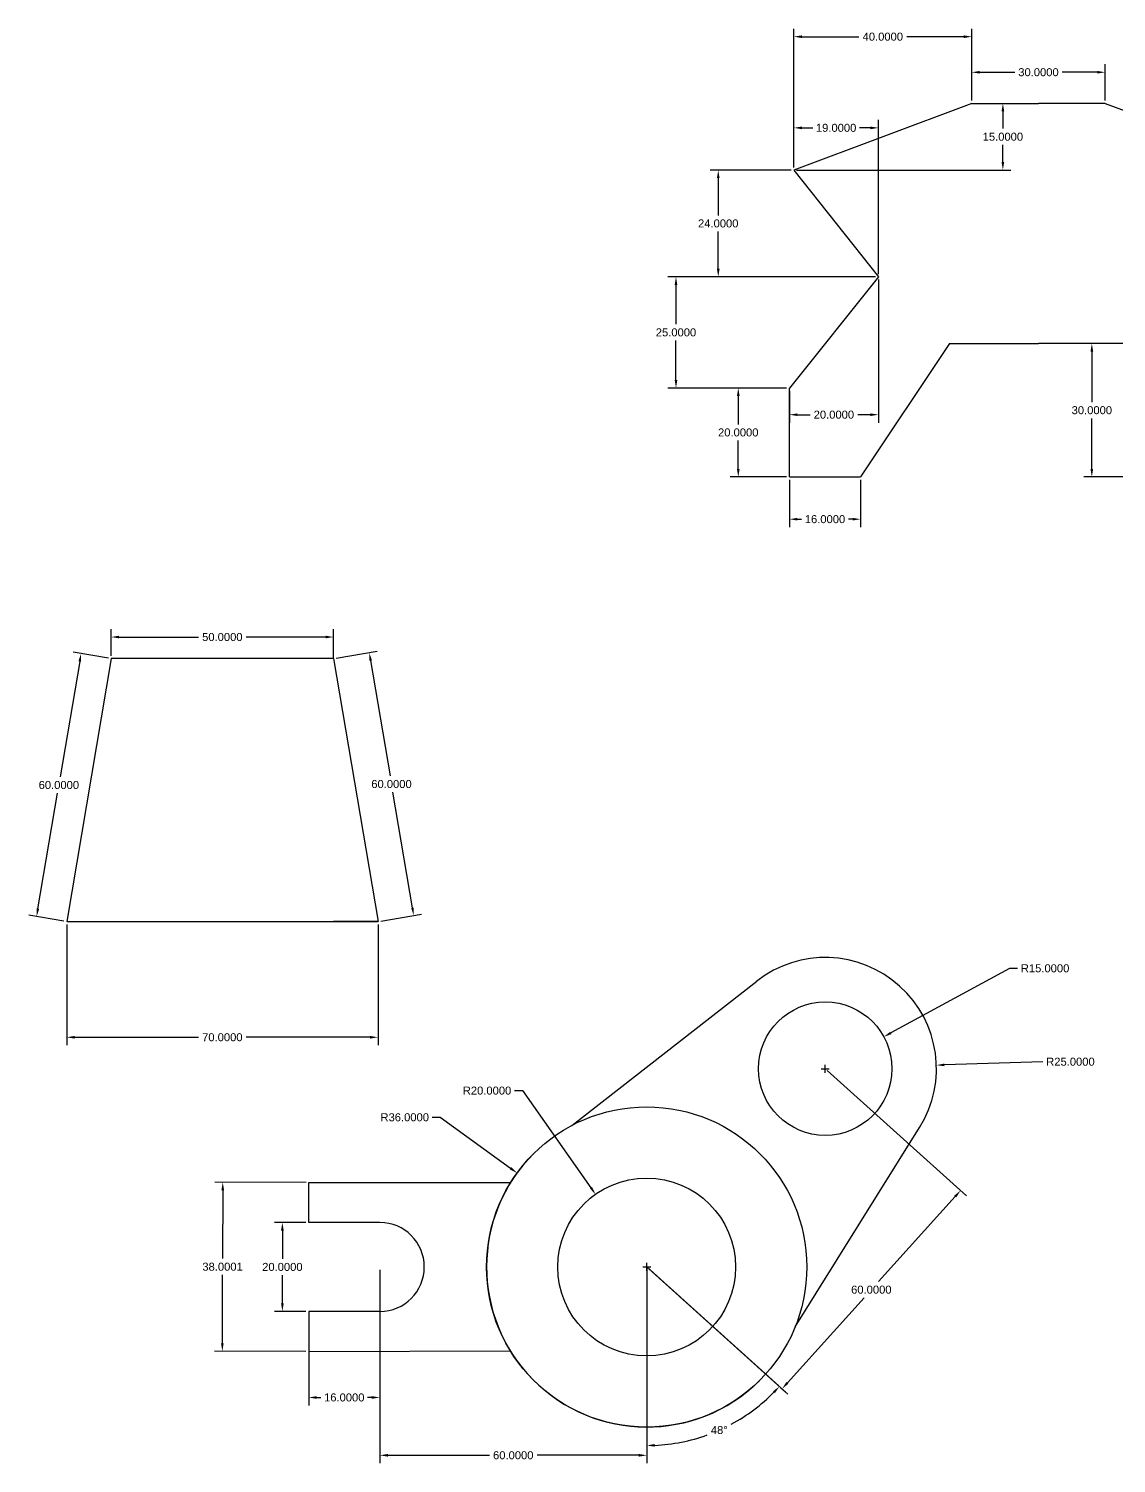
# Model space of a CAD drawing. Header units: metres. Extents: x -308 to 205, y -400 to 12.
# Drawn here: x -308 to -63.5, y -346.8 to -24.2 of the extents above; entities that cross this region are included whole.
import ezdxf

# ---------------------------------------------------------------- set-up
doc = ezdxf.new("R2010")
doc.units = ezdxf.units.M
doc.header["$MEASUREMENT"] = 0
doc.styles.get("Standard").update_dxf_attribs({"font": 'arial.ttf'})
doc.dimstyles.get("Standard").update_dxf_attribs({"dimscale": 10, "dimtxt": 0.18, "dimasz": 0.18, "dimexe": 0.18, "dimexo": 0.0625, "dimgap": 0.09, "dimtad": 0, "dimtih": 1, "dimtoh": 1, "dimdec": 4, "dimzin": 0, "dimdsep": 46, "dimtxsty": 'Standard', "dimcen": 0.09, "dimadec": 0, "dimazin": 0, "dimtfac": 1, "dimtdec": 4, "dimtofl": 0, "dimtmove": 0, "dimatfit": 3, "dimfxl": 1, "dimtolj": 1, "dimtzin": 0, "dimarcsym": 0})

# ---------------------------------------------------------------- blocks, each defined once
blk = doc.blocks.new('*D13')
at = {"color": 0, "lineweight": -2, "transparency": 16777216}
for p, q in [((-61.63, -95), (-70.8, -95)), ((-69, -96.8), (-69, -108.18)), ((-69, -123.2), (-69, -111.82)), ((-41.63, -125), (-70.8, -125))]:
    blk.add_line(p, q, dxfattribs=at)
at = {"color": 0, "transparency": 16777216}
for points in [[(-69.3, -96.8), (-68.7, -96.8), (-69, -95)], [(-69.3, -123.2), (-68.7, -123.2), (-69, -125)]]:
    blk.add_solid(points, dxfattribs=at)
at = {"layer": 'Defpoints', "color": 0, "transparency": 16777216}
for p in [(-61, -95), (-69, -125), (-41, -125)]:
    blk.add_point(p, dxfattribs=at)
at = {"color": 0, "transparency": 16777216, "insert": (-69, -110), "char_height": 1.8, "attachment_point": 5}
blk.add_mtext('\\A1;30.0000', dxfattribs=at)
blk = doc.blocks.new('*D15')
at = {"color": 0, "lineweight": -2, "transparency": 16777216}
for p, q in [((-137, -125.62), (-137, -136.3)), ((-121, -125.62), (-121, -136.3)), ((-135.2, -134.5), (-134.25, -134.5)), ((-122.8, -134.5), (-123.75, -134.5))]:
    blk.add_line(p, q, dxfattribs=at)
at = {"color": 0, "transparency": 16777216}
for points in [[(-135.2, -134.2), (-135.2, -134.8), (-137, -134.5)], [(-122.8, -134.2), (-122.8, -134.8), (-121, -134.5)]]:
    blk.add_solid(points, dxfattribs=at)
at = {"layer": 'Defpoints', "color": 0, "transparency": 16777216}
for p in [(-137, -125), (-121, -125), (-121, -134.5)]:
    blk.add_point(p, dxfattribs=at)
at = {"color": 0, "transparency": 16777216, "insert": (-129, -134.5), "char_height": 1.8, "attachment_point": 5}
blk.add_mtext('\\A1;16.0000', dxfattribs=at)
blk = doc.blocks.new('*D16')
at = {"color": 0, "lineweight": -2, "transparency": 16777216}
for p, q in [((-96, -40.37), (-96, -32.2)), ((-66, -40.37), (-66, -32.2)), ((-94.2, -34), (-86.33, -34)), ((-67.8, -34), (-75.67, -34))]:
    blk.add_line(p, q, dxfattribs=at)
at = {"color": 0, "transparency": 16777216}
for points in [[(-94.2, -33.7), (-94.2, -34.3), (-96, -34)], [(-67.8, -33.7), (-67.8, -34.3), (-66, -34)]]:
    blk.add_solid(points, dxfattribs=at)
at = {"layer": 'Defpoints', "color": 0, "transparency": 16777216}
for p in [(-66, -34), (-96, -41), (-66, -41)]:
    blk.add_point(p, dxfattribs=at)
at = {"color": 0, "transparency": 16777216, "insert": (-81, -34), "char_height": 1.8, "attachment_point": 5}
blk.add_mtext('\\A1;30.0000', dxfattribs=at)
blk = doc.blocks.new('*D17')
at = {"color": 0, "lineweight": -2, "transparency": 16777216}
for p, q in [((-136, -55.37), (-136, -24.2)), ((-96, -40.37), (-96, -24.2)), ((-134.2, -26), (-121.37, -26)), ((-97.8, -26), (-110.63, -26))]:
    blk.add_line(p, q, dxfattribs=at)
at = {"color": 0, "transparency": 16777216}
for points in [[(-134.2, -25.7), (-134.2, -26.3), (-136, -26)], [(-97.8, -25.7), (-97.8, -26.3), (-96, -26)]]:
    blk.add_solid(points, dxfattribs=at)
at = {"layer": 'Defpoints', "color": 0, "transparency": 16777216}
for p in [(-136, -26), (-96, -41), (-136, -56)]:
    blk.add_point(p, dxfattribs=at)
at = {"color": 0, "transparency": 16777216, "insert": (-116, -26), "char_height": 1.8, "attachment_point": 5}
blk.add_mtext('\\A1;40.0000', dxfattribs=at)
blk = doc.blocks.new('*D18')
at = {"color": 0, "lineweight": -2, "transparency": 16777216}
for p, q in [((-95.38, -41), (-87.2, -41)), ((-89, -42.8), (-89, -46.68)), ((-89, -54.2), (-89, -50.32)), ((-135.38, -56), (-87.2, -56))]:
    blk.add_line(p, q, dxfattribs=at)
at = {"color": 0, "transparency": 16777216}
for points in [[(-89.3, -42.8), (-88.7, -42.8), (-89, -41)], [(-89.3, -54.2), (-88.7, -54.2), (-89, -56)]]:
    blk.add_solid(points, dxfattribs=at)
at = {"layer": 'Defpoints', "color": 0, "transparency": 16777216}
for p in [(-96, -41), (-136, -56), (-89, -56)]:
    blk.add_point(p, dxfattribs=at)
at = {"color": 0, "transparency": 16777216, "insert": (-89, -48.5), "char_height": 1.8, "attachment_point": 5}
blk.add_mtext('\\A1;15.0000', dxfattribs=at)
blk = doc.blocks.new('*D19')
at = {"color": 0, "lineweight": -2, "transparency": 16777216}
for p, q in [((-136, -55.38), (-136, -44.7)), ((-117, -79.37), (-117, -44.7)), ((-134.2, -46.5), (-131.75, -46.5)), ((-118.8, -46.5), (-121.25, -46.5))]:
    blk.add_line(p, q, dxfattribs=at)
at = {"color": 0, "transparency": 16777216}
for points in [[(-134.2, -46.2), (-134.2, -46.8), (-136, -46.5)], [(-118.8, -46.2), (-118.8, -46.8), (-117, -46.5)]]:
    blk.add_solid(points, dxfattribs=at)
at = {"layer": 'Defpoints', "color": 0, "transparency": 16777216}
for p in [(-136, -46.5), (-136, -56), (-117, -80)]:
    blk.add_point(p, dxfattribs=at)
at = {"color": 0, "transparency": 16777216, "insert": (-126.5, -46.5), "char_height": 1.8, "attachment_point": 5}
blk.add_mtext('\\A1;19.0000', dxfattribs=at)
blk = doc.blocks.new('*D20')
at = {"color": 0, "lineweight": -2, "transparency": 16777216}
for p, q in [((-136.63, -56), (-154.8, -56)), ((-153, -57.8), (-153, -66.18)), ((-153, -78.2), (-153, -69.82)), ((-117.63, -80), (-154.8, -80))]:
    blk.add_line(p, q, dxfattribs=at)
at = {"color": 0, "transparency": 16777216}
for points in [[(-153.3, -57.8), (-152.7, -57.8), (-153, -56)], [(-153.3, -78.2), (-152.7, -78.2), (-153, -80)]]:
    blk.add_solid(points, dxfattribs=at)
at = {"layer": 'Defpoints', "color": 0, "transparency": 16777216}
for p in [(-136, -56), (-153, -80), (-117, -80)]:
    blk.add_point(p, dxfattribs=at)
at = {"color": 0, "transparency": 16777216, "insert": (-153, -68), "char_height": 1.8, "attachment_point": 5}
blk.add_mtext('\\A1;24.0000', dxfattribs=at)
blk = doc.blocks.new('*D21')
at = {"color": 0, "lineweight": -2, "transparency": 16777216}
for p, q in [((-117.63, -80), (-164.3, -80)), ((-162.5, -81.8), (-162.5, -90.68)), ((-162.5, -103.2), (-162.5, -94.32)), ((-137.63, -105), (-164.3, -105))]:
    blk.add_line(p, q, dxfattribs=at)
at = {"color": 0, "transparency": 16777216}
for points in [[(-162.8, -81.8), (-162.2, -81.8), (-162.5, -80)], [(-162.8, -103.2), (-162.2, -103.2), (-162.5, -105)]]:
    blk.add_solid(points, dxfattribs=at)
at = {"layer": 'Defpoints', "color": 0, "transparency": 16777216}
for p in [(-117, -80), (-162.5, -105), (-137, -105)]:
    blk.add_point(p, dxfattribs=at)
at = {"color": 0, "transparency": 16777216, "insert": (-162.5, -92.5), "char_height": 1.8, "attachment_point": 5}
blk.add_mtext('\\A1;25.0000', dxfattribs=at)
blk = doc.blocks.new('*D22')
at = {"color": 0, "lineweight": -2, "transparency": 16777216}
for p, q in [((-117, -80.62), (-117, -112.8)), ((-137, -105.62), (-137, -112.8)), ((-135.2, -111), (-132.35, -111)), ((-118.8, -111), (-121.65, -111))]:
    blk.add_line(p, q, dxfattribs=at)
at = {"color": 0, "transparency": 16777216}
for points in [[(-135.2, -110.7), (-135.2, -111.3), (-137, -111)], [(-118.8, -110.7), (-118.8, -111.3), (-117, -111)]]:
    blk.add_solid(points, dxfattribs=at)
at = {"layer": 'Defpoints', "color": 0, "transparency": 16777216}
for p in [(-117, -80), (-137, -105), (-137, -111)]:
    blk.add_point(p, dxfattribs=at)
at = {"color": 0, "transparency": 16777216, "insert": (-127, -111), "char_height": 1.8, "attachment_point": 5}
blk.add_mtext('\\A1;20.0000', dxfattribs=at)
blk = doc.blocks.new('*D23')
at = {"color": 0, "lineweight": -2, "transparency": 16777216}
for p, q in [((-137.63, -105), (-150.3, -105)), ((-148.5, -106.8), (-148.5, -113.18)), ((-148.5, -123.2), (-148.5, -116.82)), ((-137.63, -125), (-150.3, -125))]:
    blk.add_line(p, q, dxfattribs=at)
at = {"color": 0, "transparency": 16777216}
for points in [[(-148.8, -106.8), (-148.2, -106.8), (-148.5, -105)], [(-148.8, -123.2), (-148.2, -123.2), (-148.5, -125)]]:
    blk.add_solid(points, dxfattribs=at)
at = {"layer": 'Defpoints', "color": 0, "transparency": 16777216}
for p in [(-137, -105), (-148.5, -125), (-137, -125)]:
    blk.add_point(p, dxfattribs=at)
at = {"color": 0, "transparency": 16777216, "insert": (-148.5, -115), "char_height": 1.8, "attachment_point": 5}
blk.add_mtext('\\A1;20.0000', dxfattribs=at)
blk = doc.blocks.new('*D24')
at = {"color": 0, "lineweight": -2, "transparency": 16777216}
for p, q in [((-198.8, -263), (-197, -263)), ((-197, -263), (-181.64, -284.82)), ((-169.99, -302.65), (-168.19, -302.65)), ((-169.09, -303.55), (-169.09, -301.75))]:
    blk.add_line(p, q, dxfattribs=at)
at = {"color": 0, "transparency": 16777216}
blk.add_solid([(-181.39, -284.65), (-181.88, -284.99), (-180.6, -286.29)], dxfattribs=at)
at = {"layer": 'Defpoints', "color": 0, "transparency": 16777216}
for p in [(-180.6, -286.29), (-169.09, -302.65)]:
    blk.add_point(p, dxfattribs=at)
at = {"color": 0, "transparency": 16777216, "insert": (-204.99, -263), "char_height": 1.8, "attachment_point": 5}
blk.add_mtext('\\A1;R20.0000', dxfattribs=at)
blk = doc.blocks.new('*D25')
at = {"color": 0, "lineweight": -2, "transparency": 16777216}
for p, q in [((-217.3, -269), (-215.5, -269)), ((-215.5, -269), (-199.69, -280.46)), ((-169.99, -302.65), (-168.19, -302.65)), ((-169.09, -303.55), (-169.09, -301.75))]:
    blk.add_line(p, q, dxfattribs=at)
at = {"color": 0, "transparency": 16777216}
blk.add_solid([(-199.52, -280.22), (-199.87, -280.7), (-198.23, -281.52)], dxfattribs=at)
at = {"layer": 'Defpoints', "color": 0, "transparency": 16777216}
for p in [(-198.23, -281.52), (-169.09, -302.65)]:
    blk.add_point(p, dxfattribs=at)
at = {"color": 0, "transparency": 16777216, "insert": (-223.49, -269), "char_height": 1.8, "attachment_point": 5}
blk.add_mtext('\\A1;R36.0000', dxfattribs=at)
blk = doc.blocks.new('*D28')
at = {"color": 0, "lineweight": -2, "transparency": 16777216}
for p, q in [((-245.71, -292.65), (-252.8, -292.65)), ((-251, -294.45), (-251, -300.83)), ((-251, -310.85), (-251, -304.47)), ((-245.71, -312.65), (-252.8, -312.65))]:
    blk.add_line(p, q, dxfattribs=at)
at = {"color": 0, "transparency": 16777216}
for points in [[(-251.3, -294.45), (-250.7, -294.45), (-251, -292.65)], [(-251.3, -310.85), (-250.7, -310.85), (-251, -312.65)]]:
    blk.add_solid(points, dxfattribs=at)
at = {"layer": 'Defpoints', "color": 0, "transparency": 16777216}
for p in [(-245.09, -292.65), (-251, -312.65), (-245.09, -312.65)]:
    blk.add_point(p, dxfattribs=at)
at = {"color": 0, "transparency": 16777216, "insert": (-251, -302.65), "char_height": 1.8, "attachment_point": 5}
blk.add_mtext('\\A1;20.0000', dxfattribs=at)
blk = doc.blocks.new('*D29')
at = {"color": 0, "lineweight": -2, "transparency": 16777216}
for p, q in [((-245.62, -283.65), (-266.21, -283.59)), ((-264.41, -285.4), (-264.45, -300.78)), ((-264.5, -319.8), (-264.46, -304.42)), ((-245.71, -321.65), (-266.3, -321.59))]:
    blk.add_line(p, q, dxfattribs=at)
at = {"color": 0, "transparency": 16777216}
for points in [[(-264.71, -285.4), (-264.11, -285.4), (-264.41, -283.6)], [(-264.8, -319.8), (-264.2, -319.8), (-264.5, -321.6)]]:
    blk.add_solid(points, dxfattribs=at)
at = {"layer": 'Defpoints', "color": 0, "transparency": 16777216}
for p in [(-244.99, -283.65), (-264.5, -321.6), (-245.09, -321.65)]:
    blk.add_point(p, dxfattribs=at)
at = {"color": 0, "transparency": 16777216, "insert": (-264.45, -302.6), "char_height": 1.8, "attachment_point": 5}
blk.add_mtext('\\A1;38.0001', dxfattribs=at)
blk = doc.blocks.new('*D30')
at = {"color": 0, "lineweight": -2, "transparency": 16777216}
for p, q in [((-245.09, -313.27), (-245.09, -333.8)), ((-229.09, -313.27), (-229.09, -333.8)), ((-243.29, -332), (-242.34, -332)), ((-230.89, -332), (-231.84, -332))]:
    blk.add_line(p, q, dxfattribs=at)
at = {"color": 0, "transparency": 16777216}
for points in [[(-243.29, -331.7), (-243.29, -332.3), (-245.09, -332)], [(-230.89, -331.7), (-230.89, -332.3), (-229.09, -332)]]:
    blk.add_solid(points, dxfattribs=at)
at = {"layer": 'Defpoints', "color": 0, "transparency": 16777216}
for p in [(-245.09, -312.65), (-229.09, -312.65), (-229.09, -332)]:
    blk.add_point(p, dxfattribs=at)
at = {"color": 0, "transparency": 16777216, "insert": (-237.09, -332), "char_height": 1.8, "attachment_point": 5}
blk.add_mtext('\\A1;16.0000', dxfattribs=at)
blk = doc.blocks.new('*D31')
at = {"color": 0, "lineweight": -2, "transparency": 16777216}
for p, q in [((-229.09, -303.27), (-229.09, -346.8)), ((-169.09, -303.27), (-169.09, -346.8)), ((-227.29, -345), (-204.43, -345)), ((-170.89, -345), (-193.75, -345))]:
    blk.add_line(p, q, dxfattribs=at)
at = {"color": 0, "transparency": 16777216}
for points in [[(-227.29, -344.7), (-227.29, -345.3), (-229.09, -345)], [(-170.89, -344.7), (-170.89, -345.3), (-169.09, -345)]]:
    blk.add_solid(points, dxfattribs=at)
at = {"layer": 'Defpoints', "color": 0, "transparency": 16777216}
for p in [(-229.09, -302.65), (-169.09, -302.65), (-169.09, -345)]:
    blk.add_point(p, dxfattribs=at)
at = {"color": 0, "transparency": 16777216, "insert": (-199.09, -345), "char_height": 1.8, "attachment_point": 5}
blk.add_mtext('\\A1;60.0000', dxfattribs=at)
blk = doc.blocks.new('*D33')
at = {"color": 0, "lineweight": -2, "transparency": 16777216}
blk.add_line((-138.9, -329.83), (-137.91, -330.72), dxfattribs=at)
for start, end in [(298.2962, 315.4311), (272.5689, 289.843)]:
    blk.add_arc((-169.09, -302.65), 40.15, start, end, dxfattribs=at)
at = {"color": 0, "transparency": 16777216}
for points in [[(-140.7, -330.62), (-140.27, -331.03), (-139.25, -329.51)], [(-167.28, -343.06), (-167.3, -342.46), (-169.09, -342.8)]]:
    blk.add_solid(points, dxfattribs=at)
at = {"layer": 'Defpoints', "color": 0, "transparency": 16777216}
for p in [(-169.09, -302.65), (-169.09, -302.65), (-139.36, -329.41), (-158.02, -341.24), (-169.09, -345)]:
    blk.add_point(p, dxfattribs=at)
at = {"color": 0, "transparency": 16777216, "insert": (-152.76, -339.33), "char_height": 1.8, "attachment_point": 5}
blk.add_mtext('\\A1;48°', dxfattribs=at)
blk = doc.blocks.new('*D34')
at = {"color": 0, "lineweight": -2, "transparency": 16777216}
for p, q in [((-87.5, -235.5), (-114.19, -250.03)), ((-85.7, -235.5), (-87.5, -235.5)), ((-129.84, -258.06), (-128.04, -258.06)), ((-128.94, -258.96), (-128.94, -257.16))]:
    blk.add_line(p, q, dxfattribs=at)
at = {"color": 0, "transparency": 16777216}
blk.add_solid([(-114.33, -249.76), (-114.04, -250.29), (-115.77, -250.89)], dxfattribs=at)
at = {"layer": 'Defpoints', "color": 0, "transparency": 16777216}
for p in [(-115.77, -250.89), (-128.94, -258.06)]:
    blk.add_point(p, dxfattribs=at)
at = {"color": 0, "transparency": 16777216, "insert": (-79.51, -235.5), "char_height": 1.8, "attachment_point": 5}
blk.add_mtext('\\A1;R15.0000', dxfattribs=at)
blk = doc.blocks.new('*D35')
at = {"color": 0, "lineweight": -2, "transparency": 16777216}
for p, q in [((-129.84, -258.06), (-128.04, -258.06)), ((-128.94, -258.96), (-128.94, -257.16)), ((-80, -256.5), (-102.15, -257.21))]:
    blk.add_line(p, q, dxfattribs=at)
at = {"color": 0, "transparency": 16777216}
blk.add_solid([(-102.16, -256.91), (-102.14, -257.51), (-103.95, -257.26)], dxfattribs=at)
at = {"layer": 'Defpoints', "color": 0, "transparency": 16777216}
for p in [(-128.94, -258.06), (-103.95, -257.26)]:
    blk.add_point(p, dxfattribs=at)
at = {"color": 0, "transparency": 16777216, "insert": (-73.81, -256.5), "char_height": 1.8, "attachment_point": 5}
blk.add_mtext('\\A1;R25.0000', dxfattribs=at)
blk = doc.blocks.new('*D39')
at = {"color": 0, "lineweight": -2, "transparency": 16777216}
for p, q in [((-299.5, -225.62), (-299.5, -252.8)), ((-229.5, -225.62), (-229.5, -252.8)), ((-297.7, -251), (-269.83, -251)), ((-231.3, -251), (-259.17, -251))]:
    blk.add_line(p, q, dxfattribs=at)
at = {"color": 0, "transparency": 16777216}
for points in [[(-297.7, -250.7), (-297.7, -251.3), (-299.5, -251)], [(-231.3, -250.7), (-231.3, -251.3), (-229.5, -251)]]:
    blk.add_solid(points, dxfattribs=at)
at = {"layer": 'Defpoints', "color": 0, "transparency": 16777216}
for p in [(-299.5, -225), (-229.5, -225), (-229.5, -251)]:
    blk.add_point(p, dxfattribs=at)
at = {"color": 0, "transparency": 16777216, "insert": (-264.5, -251), "char_height": 1.8, "attachment_point": 5}
blk.add_mtext('\\A1;70.0000', dxfattribs=at)
blk = doc.blocks.new('*D40')
at = {"color": 0, "lineweight": -2, "transparency": 16777216}
for p, q in [((-289.5, -165.21), (-289.5, -159.2)), ((-287.7, -161), (-269.83, -161)), ((-241.3, -161), (-259.17, -161)), ((-239.5, -165.21), (-239.5, -159.2))]:
    blk.add_line(p, q, dxfattribs=at)
at = {"color": 0, "transparency": 16777216}
for points in [[(-287.7, -160.7), (-287.7, -161.3), (-289.5, -161)], [(-241.3, -160.7), (-241.3, -161.3), (-239.5, -161)]]:
    blk.add_solid(points, dxfattribs=at)
at = {"layer": 'Defpoints', "color": 0, "transparency": 16777216}
for p in [(-289.5, -161), (-289.5, -165.84), (-239.5, -165.84)]:
    blk.add_point(p, dxfattribs=at)
at = {"color": 0, "transparency": 16777216, "insert": (-264.5, -161), "char_height": 1.8, "attachment_point": 5}
blk.add_mtext('\\A1;50.0000', dxfattribs=at)
blk = doc.blocks.new('*D41')
at = {"color": 0, "lineweight": -2, "transparency": 16777216}
for p, q in [((-238.88, -165.74), (-229.69, -164.18)), ((-231.17, -166.26), (-226.78, -192.24)), ((-221.77, -221.87), (-226.16, -195.88)), ((-228.88, -224.9), (-219.69, -223.34))]:
    blk.add_line(p, q, dxfattribs=at)
at = {"color": 0, "transparency": 16777216}
for points in [[(-230.87, -166.21), (-231.46, -166.31), (-231.47, -164.48)], [(-221.47, -221.82), (-222.06, -221.92), (-221.47, -223.64)]]:
    blk.add_solid(points, dxfattribs=at)
at = {"layer": 'Defpoints', "color": 0, "transparency": 16777216}
for p in [(-239.5, -165.84), (-229.5, -225), (-221.47, -223.64)]:
    blk.add_point(p, dxfattribs=at)
at = {"color": 0, "transparency": 16777216, "insert": (-226.47, -194.06), "char_height": 1.8, "attachment_point": 5}
blk.add_mtext('\\A1;60.0000', dxfattribs=at)
blk = doc.blocks.new('*D42')
at = {"color": 0, "lineweight": -2, "transparency": 16777216}
for p, q in [((-290.12, -165.74), (-298.04, -164.4)), ((-296.56, -166.47), (-300.96, -192.46)), ((-305.96, -222.08), (-301.57, -196.1)), ((-300.12, -224.9), (-308.04, -223.56))]:
    blk.add_line(p, q, dxfattribs=at)
at = {"color": 0, "transparency": 16777216}
for points in [[(-296.86, -166.42), (-296.27, -166.52), (-296.26, -164.7)], [(-306.26, -222.03), (-305.67, -222.13), (-306.26, -223.86)]]:
    blk.add_solid(points, dxfattribs=at)
at = {"layer": 'Defpoints', "color": 0, "transparency": 16777216}
for p in [(-289.5, -165.84), (-306.26, -223.86), (-299.5, -225)]:
    blk.add_point(p, dxfattribs=at)
at = {"color": 0, "transparency": 16777216, "insert": (-301.26, -194.28), "char_height": 1.8, "attachment_point": 5}
blk.add_mtext('\\A1;60.0000', dxfattribs=at)
blk = doc.blocks.new('*D43')
at = {"color": 0, "lineweight": -2, "transparency": 16777216}
for p, q in [((-128.48, -258.48), (-97.17, -286.67)), ((-99.71, -286.8), (-116.94, -305.94)), ((-168.62, -303.07), (-137.32, -331.26)), ((-137.45, -328.71), (-120.22, -309.58))]:
    blk.add_line(p, q, dxfattribs=at)
at = {"color": 0, "transparency": 16777216}
for points in [[(-99.93, -286.6), (-99.49, -287), (-98.51, -285.46)], [(-137.67, -328.51), (-137.23, -328.92), (-138.65, -330.05)]]:
    blk.add_solid(points, dxfattribs=at)
at = {"layer": 'Defpoints', "color": 0, "transparency": 16777216}
for p in [(-128.94, -258.06), (-169.09, -302.65), (-138.65, -330.05)]:
    blk.add_point(p, dxfattribs=at)
at = {"color": 0, "transparency": 16777216, "insert": (-118.58, -307.76), "char_height": 1.8, "attachment_point": 5}
blk.add_mtext('\\A1;60.0000', dxfattribs=at)

msp = doc.modelspace()

# ---------------------------------------------------------------- linework, layer by layer
for p, q in [((-96, -41), (-136, -56)), ((-96, -41), (-81, -41)), ((-66, -41), (-81, -41)), ((-66, -41), (-26, -56)), ((-136, -56), (-117, -80)), ((-117, -80), (-137, -105)), ((-101, -95), (-121, -125)), ((-101, -95), (-81, -95)), ((-61, -95), (-81, -95)), ((-137, -125), (-137, -105)), ((-137, -125), (-121, -125)), ((-289.5, -165.8392), (-299.5, -225)), ((-239.5, -165.8392), (-289.5, -165.8392)), ((-239.5, -165.8392), (-239.5, -165)), ((-239.5, -165.8392), (-229.5, -225)), ((-299.5, -225), (-229.5, -225)), ((-229.5, -225), (-239.5, -225)), ((-229.5, -225), (-239.5, -225)), ((-185.9564, -270.84406), (-144.32208, -238.35083)), ((-135.69598, -316.09874), (-107.73272, -271.29603)), ((-245.08869, -292.64784), (-245.08869, -283.64784)), ((-245.08869, -283.64784), (-199.66646, -283.64784)), ((-229.08869, -292.64784), (-245.08869, -292.64784)), ((-169.08869, -302.64784), (-169.08869, -345)), ((-169.08869, -302.64784), (-139.3629, -329.41306)), ((-229.08869, -312.64784), (-245.08869, -312.64784)), ((-245.08869, -312.64784), (-245.08869, -321.64784)), ((-245.08869, -321.64784), (-199.73912, -321.5304))]:
    msp.add_line(p, q)
for centre, radius in [((-128.94085, -258.05915), 15), ((-169.08869, -302.64784), 36), ((-169.08869, -302.64784), 20)]:
    msp.add_circle(centre, radius)
for centre, radius, start, end in [((-128.94085, -258.05915), 25, 328.0299765, 127.9700235), ((-169.08869, -302.64784), 36, 134.876867, 314.5623112), ((-229.08869, -302.64784), 10, 270, 90)]:
    msp.add_arc(centre, radius, start, end)

# ---------------------------------------------------------------- dimensions: what is measured, and where the dimension line sits
for base, p1, p2, picture, middle in [((-136, -26), (-96, -41), (-136, -56), '*D17', (-116, -26)), ((-66, -34), (-96, -41), (-66, -41), '*D16', (-81, -34)), ((-136, -46.5), (-117, -80), (-136, -56), '*D19', (-126.5, -46.5)), ((-137, -111), (-117, -80), (-137, -105), '*D22', (-127, -111)), ((-121, -134.5), (-137, -125), (-121, -125), '*D15', (-129, -134.5)), ((-289.5, -161), (-239.5, -165.8392), (-289.5, -165.8392), '*D40', (-264.5, -161)), ((-229.5, -251), (-299.5, -225), (-229.5, -225), '*D39', (-264.5, -251)), ((-169.08869, -345), (-229.08869, -302.64784), (-169.08869, -302.64784), '*D31', (-199.08869, -345)), ((-229.08869, -332), (-245.08869, -312.64784), (-229.08869, -312.64784), '*D30', (-237.08869, -332))]:
    dim = msp.add_linear_dim(base=base, p1=p1, p2=p2, dimstyle='Standard')
    dim.commit()
    dim.dimension.update_dxf_attribs({"geometry": picture, "text_midpoint": middle})
for base, p1, p2, picture, middle in [((-89, -56), (-96, -41), (-136, -56), '*D18', (-89, -48.5)), ((-153, -80), (-136, -56), (-117, -80), '*D20', (-153, -68)), ((-162.5, -105), (-117, -80), (-137, -105), '*D21', (-162.5, -92.5)), ((-69, -125), (-61, -95), (-41, -125), '*D13', (-69, -110)), ((-148.5, -125), (-137, -105), (-137, -125), '*D23', (-148.5, -115)), ((-251, -312.64784), (-245.08869, -292.64784), (-245.08869, -312.64784), '*D28', (-251, -302.64784))]:
    dim = msp.add_linear_dim(base=base, p1=p1, p2=p2, angle=90, dimstyle='Standard')
    dim.commit()
    dim.dimension.update_dxf_attribs({"geometry": picture, "text_midpoint": middle})
for p1, p2, distance, picture, middle in [((-289.5, -165.8392), (-299.5, -225), -6.86072, '*D42', (-301.26476, -194.27615)), ((-239.5, -165.8392), (-229.5, -225), 8.1451, '*D41', (-226.46882, -194.06208)), ((-128.94085, -258.05915), (-169.08869, -302.64784), 40.95548, '*D43', (-118.57892, -307.75806)), ((-244.99029, -283.64784), (-245.08869, -321.64784), -19.41551, '*D29', (-264.45494, -302.59756))]:
    dim = msp.add_aligned_dim(p1=p1, p2=p2, distance=distance, dimstyle='Standard')
    dim.commit()
    dim.dimension.update_dxf_attribs({"geometry": picture, "text_midpoint": middle})
for center, mpoint, picture, middle in [((-128.94085, -258.05915), (-115.76642, -250.88738), '*D34', (-79.50621, -235.5)), ((-128.94085, -258.05915), (-103.95353, -257.26311), '*D35', (-80, -256.5)), ((-169.08869, -302.64784), (-180.60159, -286.29384), '*D24', (-204.99379, -263)), ((-169.08869, -302.64784), (-198.23477, -281.51715), '*D25', (-223.49379, -269))]:
    dim = msp.add_radius_dim(center=center, mpoint=mpoint, dimstyle='Standard')
    dim.commit()
    dim.dimension.update_dxf_attribs({"geometry": picture, "text_midpoint": middle, "dimtype": 164})
dim = msp.add_angular_dim_2l(base=(-158.02179, -341.24271), line1=((-169.08869, -302.64784), (-139.3629, -329.41306)), line2=((-169.08869, -302.64784), (-169.08869, -345)), dimstyle='Standard')
dim.commit()
dim.dimension.update_dxf_attribs({"geometry": '*D33', "text_midpoint": (-152.75812, -339.32689)})

doc.saveas('drawing.dxf')
